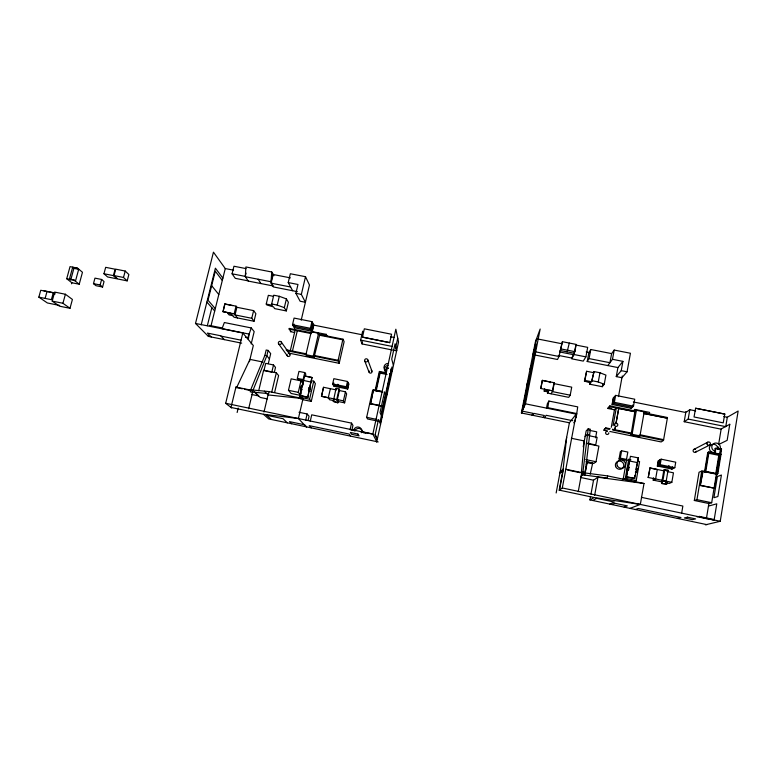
<?xml version="1.0" encoding="UTF-8"?>
<svg xmlns="http://www.w3.org/2000/svg" width="777" height="777" viewBox="0 0 777 777"><rect width="100%" height="100%" fill="white"/><g stroke="black" fill="none" stroke-linecap="round" stroke-linejoin="round"><path stroke-width="1.17" d="M272.892 273.98L271.018 281.76L245.309 276.719L245.901 266.958L271.756 271.999L271.018 281.76L272.562 284.333M583.226 446.736L586.149 430.973L588.218 428.787L590.306 429.215L585.149 473.135L580.604 476.602M566.656 437.315L563.14 469.133L559.119 490.472L562.305 487.975L576.184 414.141L525.475 403.836L521.396 412.985L569.56 422.824M576.165 417.56L577.719 406.886L548.883 401.049L547.367 403.71L546.464 408.381M248.31 339.442L249.106 334.091L222.057 328.622L224.359 322.533L251.301 327.952L254.176 331.594L251.194 343.91M705.38 524.834L720.24 521.28L738.15 411.023L726.786 417.54M548.883 401.049L547.795 407.682L576.748 413.558L575.029 421.183L573.756 422.766M724.756 414.083L723.222 422.853L694.046 416.977L695.6 408.246L724.756 414.083L695.6 408.246M715.879 473.028L718.793 455.332L721.027 454.322L717.899 473.358L715.685 474.213M719.521 454.594L716.404 473.572L717.899 473.358M721.542 448.97L720.366 449.524L719.56 454.438L720.735 453.904L721.542 448.97L718.327 448.319L715.19 448.475L714.384 453.38L720.735 453.904M716.918 474.291L701.718 471.105L699.047 472.222L694.327 500.485L708.886 503.535L711.683 502.738L716.384 474.125M716.918 473.921L702.641 471.289L700.262 485.538L714.568 488.218L717.608 470.134M717.288 473.232L720.405 454.195L721.027 454.322M715.044 453.069L715.86 448.154L721.037 449.213L720.133 454.72L708.935 452.437L707.653 453.049L704.516 471.901L705.798 471.377L717.016 473.698M705.079 471.843L708.43 451.719L720.23 454.127M705.798 471.377L708.935 452.437M714.209 519.56L699.339 516.423L699.222 517.142L709.518 519.308M706.4 518.628L709.042 502.544M717.822 449.232L718.21 446.882M694.327 500.485L696.959 499.66L701.718 471.105M700.262 485.538L703.146 471.076M681.701 512.917L682.857 506.06L641.423 497.348M672.396 466.87L672.018 469.055L657.604 466.074L658.556 460.625M665.763 482.731L669.191 483.44L671.833 482.323L673.455 472.824L666.977 471.484M674.786 467.715L675.728 462.189L661.14 459.178L658.187 460.829L657.245 466.268L660.188 464.695L674.786 467.715L671.629 469.24M721.124 429.166L684.197 421.707L685.77 412.509L689.782 409.712L695.648 410.887M684.197 421.707L688.199 419.065L689.782 409.712M661.557 483.459L663.869 470.027L664.811 469.561L668.065 470.231L666.151 481.342L665.209 481.759L667.132 481.701L666.724 484.081L661.557 483.459L666.724 484.081M662.257 483.148L662.664 480.769L667.132 481.701M661.965 481.089L662.898 480.662L664.811 469.561M666.015 484.392L666.423 482.012M649.999 467.968L648.251 477.486L649.999 467.968L663.733 470.813M662.334 482.012L653.175 480.108L653.583 477.768M659.838 459.906L658.886 465.384L673.397 468.385M609.848 431.449L661.159 441.938L663.49 440.452L667.472 417.511L643.589 412.694M660.188 464.695L661.14 459.178M633.391 410.732L634.848 409.421L649.611 412.402L649.261 413.84L643.686 412.606M629.972 508.372L640.335 504.428L644.007 483.508L607.624 475.912L582.993 472.688L581.555 473.795M626.398 477.029L630.438 456.322L638.364 457.896L634.731 478.418L626.398 477.029L627.563 470.532L628.603 469.91L629.098 467.132L627.447 467.647L626.952 470.406L627.563 470.532M639.957 435.907L644.22 411.868L636.373 410.285L634.867 411.625L631.002 435.149L638.82 436.742L639.957 435.907L632.089 434.304L631.002 435.149M634.459 477.583L634.838 475.417M635.907 469.405L638.364 457.896M636.499 471.552L636.994 468.774L637.606 468.9L637.111 471.678L635.421 472.163L637.111 471.678M633.857 481.75L636.237 480.516L639.578 461.596L637.412 461.149M619.036 459.003L620.347 451.728L621.639 450.786L627.826 452.059L626.515 459.392L625.184 460.275L619.036 459.003L620.318 458.109L621.639 450.786M632.76 404.953L632.342 407.265L613.335 403.438L614.597 396.513M630.875 408.624L633.488 406.206L634.741 399.213L615.637 395.376L613.276 397.941L612.023 404.817L614.364 402.35L615.637 395.376M613.063 425.679L616.278 407.983L614.471 409.8L607.993 408.498L609.867 405.895L634.508 410.868L634.751 409.518M634.848 409.421L634.508 410.868M632.089 434.304L636.373 410.285M628.719 459.353L626.437 460.848L623.105 479.506L625.349 478.243L628.719 459.353L630.895 459.809M615.229 427.35L614.801 429.71L615.326 427.272M615.87 423.805L618.745 408.372L634.867 411.625M615.967 423.727L618.745 408.372M607.624 475.912L607.235 478.069L582.595 474.805L588.218 428.787M617.919 367.57L616.268 376.592L621.93 377.719L627.068 371.814L630.429 353.253L614.189 350.068L611.616 353.603L609.935 362.713L589.073 358.595L587.198 361.49L617.919 367.57L622.931 361.373L612.49 359.314L607.789 365.559M706.983 524.66L589.918 499.902L590.559 496.425M590.986 494.104L593.531 480.186L597.96 477.224L644.007 483.508M607.507 430.973L604.011 430.254L604.156 429.496L605.846 427.884L610.227 428.778M604.011 430.254L605.846 427.884M607.993 408.498L609.867 405.895M594.658 495.279L597.96 477.224M613.568 397.62L612.315 404.516L631.206 408.323M616.268 376.592L621.231 370.658L622.931 361.373M611.285 427.311L614.471 409.8M618.492 396.61L622.251 375.961M584.819 473.096L585.907 467.22M586.344 464.869L587.276 462.101L584.751 475.262M590.219 381.954L589.801 384.217L602.272 386.703L602.69 384.44M602.272 386.703L604.234 384.265L605.924 375.106L599.97 372.756L594.036 371.581L591.608 381.75L584.906 380.409L584.421 381.099L590.724 382.944L589.801 384.217M595.59 437.82L596.697 431.827L589.257 430.312M590.209 474.223L592.715 463.024L586.412 461.723M612.49 359.314L614.189 350.068M586.091 461.723L593.958 463.354L596.027 461.732L598.902 446.076L587.519 443.725M591.608 381.75L594.036 371.581M604.234 384.265L598.271 381.954L599.97 372.756M578.243 491.676L581.779 472.601L565.792 469.259M581.837 474.65L582.245 472.416M585.897 356.866L587.684 347.358L575.864 345.037L574.057 354.535L571.649 358.799L583.255 361.101L585.897 356.866L574.057 354.535M587.198 361.49L588.888 352.525L590.773 349.504L611.616 353.603M584.421 381.099L586.616 371.27L593.307 372.601M584.906 380.409L586.616 371.27M589.073 358.595L590.773 349.504M558.284 355.38L571.794 358.051L574.834 351.651L576.204 344.415L562.412 341.705L559.003 356.488L557.497 359.489L532.876 354.603L535.644 347.232L529.671 377.671L527.107 383.945M570.201 395.192L571.726 387.169L553.865 383.585L552.33 391.589L570.201 395.192L568.754 397.358L547.445 393.065L547.882 390.802M556.157 492.968L569.405 422.795L576.184 414.141M569.308 343.065L567.103 351.855M548.076 391.899L544.182 391.113L544.619 388.84M559.799 352.331L562.412 341.705M552.768 390.792L554.322 382.76L542.375 380.361L540.763 388.49L552.768 390.792L551.087 393.803M542.375 380.361L540.763 388.49M521.396 412.985L535.363 341.987L540.161 329.04L525.475 403.836M521.969 411.917L523.086 406.245M522.329 410.887L527.632 383.955M521.746 413.053L523.931 404.302M523.941 407.265L536.324 344.24L533.391 352M388.481 368.395L386.548 367.997L385.664 373.183L386.548 367.997L388.286 368.007M376.777 441.637L372.824 434.11L395.843 329.215L398.543 342.035L376.67 442.113M397.727 338.18L395.765 347.144L396.61 350.864L362.053 343.929L360.645 340.112L362.655 331.187M389.481 373.484L390.054 373.601L386.091 391.744L387.004 394.803M382.75 391.841L373.387 389.928L370.532 403.865L383.401 406.526L391.394 368.978M386.383 392.919L380.409 420.192L381.109 421.804L367.502 418.968L366.666 417.327L372.678 390.112L382.663 392.171M390.384 374.728L391.53 369.483M386.577 393.211L390.52 375.213L390.054 373.601M361.198 432.284L361.344 431.604L372.902 434.022M370.532 403.865L373.387 389.928M375.097 390.627L379.331 371.435L385.518 372.688M376.136 391.074L375.796 390.171L379.778 372.115L386.373 373.455M376.389 389.947L380.108 373.096L379.778 372.115M389.743 342.628L391.55 334.236L364.316 328.817L362.49 337.179L389.743 342.628L362.461 337.092M350.087 429.671L351.544 423.135L311.723 414.821L310.237 421.319M351.991 429.681L352.952 425.378L351.544 423.135M348.669 383.78L347.494 388.986L334.013 386.218M337.704 401.427L344.619 402.855L346.629 393.91L345.454 391.793L339.403 390.549M362.053 343.929L362.548 341.734M338.325 400.582L336.713 399.601L339.112 389.005L336.072 388.383L333.284 401.427L337.81 402.845L337.976 400.019L333.799 399.155M337.189 400.34L339.568 389.792L339.112 389.005M337.81 402.845L337.976 400.019M347.484 381.478L348.834 384.11L347.659 389.306L346.289 386.742L347.484 381.478L333.848 378.681L332.653 383.945L334.207 386.548M344.619 402.855L343.424 400.845L345.454 391.793M348.077 382.634L346.892 387.878L333.333 385.091L333.809 382.993M288.082 352.952L339.19 363.325L338.15 360.207L342.793 339.802L319.493 335.246L318.58 333.255L311.247 331.789L305.915 354.691L306.73 355.963L314.044 357.449L319.59 335.149M342.842 339.928L343.016 339.19L319.085 334.392M339.19 363.325L344.114 341.676L343.016 339.19M302.331 399.563L311.266 401.418L315.375 383.595L313.733 381.196L311.47 380.73M308.08 420.483L309.061 416.21L307.138 413.976L298.99 412.276M328.331 397.795L321.464 396.299L323.533 387.286L336.373 389.928M321.532 396.387L323.533 387.286M306.206 426.806L298.407 418.521L303.02 398.611L269.104 391.589L250.709 389.811L250.223 391.831L268.619 393.638L269.104 391.589M314.044 357.449L313.267 356.177L318.58 333.255M308.459 390.229L309.071 387.587L309.635 387.704L310.402 388.762L309.8 391.394L308.459 390.229L309.8 391.394M310.936 381.983L307.799 397.484L308.896 390.821M309.023 390.345L311.975 377.476L304.633 375.971L300.087 395.512L307.799 397.484M311.975 377.476L310.985 382.051L303.584 380.468L302.981 385.071M311.266 401.418L309.567 399.232L313.733 381.196M305.633 420.474L307.138 413.976M326.282 334.479L325.981 335.771L326.223 334.353L312.48 331.721M303.03 380.749L298.426 379.807L297.338 378.37L298.97 371.387L304.759 372.572L305.788 374.048L305.254 376.359M311.946 321.639L313.801 325.116L312.267 331.701L310.392 328.312L311.946 321.639L294.075 318.075L292.502 324.728L294.619 328.166M312.762 323.174L311.218 329.807L293.434 326.243L293.949 324.038M313.568 324.689L312.033 331.284L294.357 327.739L294.872 325.544M300.184 394.687L298.29 392.346L300.961 380.847L291.161 378.836L288.471 390.316L291.161 393.463L300.816 395.464M300.505 388.587L301.894 389.763L300.505 388.587L301.117 385.946L302.146 386.664M301.068 388.704L301.68 386.062M304.759 372.572L303.137 379.565L297.338 378.37M301.214 399.329L299.388 397.125L301.223 389.238M301.748 386.995L303.574 379.108M300.446 395.959L301.175 392.861M290.316 350.612L295.085 330.351M301.204 320.182L309.46 285.033L305.516 276.699L290.326 273.747L288.228 282.566L292.657 290.734M274.3 372.504L275.514 367.385L273.514 364.947L265.695 363.354L263.966 370.59L271.795 372.202L273.514 364.947M271.717 392.22L276.321 372.805L263.617 370.202L258.712 390.714M305.516 276.699L301.34 294.405L305.41 302.272L300.107 301.223L295.882 293.337L297.979 284.479L288.228 282.566M294.658 332.507L290.617 331.692L289.131 328.389L311.033 332.77M274.611 392.443L278.613 375.544L276.321 372.805M290.617 331.692L290.783 330.973M250.709 389.811L264.879 355.38L266.171 350.009L268.123 350.408L266.841 355.779L252.234 392.259M268.308 363.607L270.687 353.632L268.123 350.408M266.239 304.05L266.861 304.982L273.543 306.905L274.64 308.615L286.325 310.936L284.324 307.643L286.412 298.902L279.322 296.309L273.766 295.211L271.659 303.982L272.504 305.303L266.239 304.05L268.337 295.328L273.562 296.358M286.325 310.936L288.384 302.292L286.412 298.902M263.995 411.985L268.046 394.92L264.374 391.19M248.64 408.77L252.729 391.734M284.324 307.643L277.224 305.089L279.322 296.309M254.03 321.26L255.866 313.685L253.632 310.615L236.917 307.284L236.043 306.167L224.864 303.943L222.97 311.606L230.808 313.286L234.081 317.259L254.03 321.26L251.767 318.279L235.033 314.928L236.917 307.284M237.14 412.49L238.209 408.042M249.417 361.664L253.321 345.512L242.812 333.003L195.503 323.446L213.452 252.166L225.272 268.56L233.576 270.182M297.397 291.666L273.368 286.936L271.105 283.168L273.193 274.504L290.404 277.865M231.663 407.974L225.68 403.292L242.812 333.003M251.767 318.279L253.632 310.615M251.865 390.355L235.946 387.053L230.992 407.449L263.452 414.258L298.407 418.521M237.49 317.939L234.159 313.84L236.043 306.167M273.582 286.043L248.232 281.07L245.241 276.389L246.047 273.135M248.281 280.885L235.295 278.341L232.07 273.805L233.945 266.239L246.008 268.599M223.086 311.742L224.864 303.943M241.666 343.152L208.372 336.392L208.508 335.849M211.043 325.68L225.272 268.56M201.175 324.873L215.394 268.182L222.892 278.137M207.333 325.718L211.839 307.711M127.185 280.866L123.504 277.467L125.204 271.047L115.744 269.172L114.034 275.582L117.813 279.001L127.185 280.866L128.865 274.514L125.204 271.047M113.403 275.612L115.113 269.211L105.672 267.337L103.953 273.737L107.614 276.971L116.968 278.826L113.403 275.612L103.953 273.737M102.574 287.024L100.136 284.974L101.622 279.467L94.959 278.137L93.473 283.644L95.95 285.693L102.574 287.024L104.04 281.546L101.622 279.467M69.998 308.304L72.416 299.446L65.404 294.25L54.672 292.084L52.195 301.097L59.45 306.167L69.998 308.304L62.927 303.273L52.195 301.097M79.215 284.217L82.469 272.261L77.486 268.104L70.037 266.628L66.715 278.729L71.843 282.75L79.215 284.217L74.174 280.215L66.715 278.729M69.425 279.079L72.649 267.327L77.438 268.279L78.681 269.318L75.486 281.041L74.223 280.041L69.425 279.079L70.697 280.079L73.902 268.366L72.649 267.327M62.927 303.273L65.404 294.25M71.552 283.799L71.843 282.75M53.273 292.803L51.379 299.669L38.85 297.135L40.754 290.277L53.273 292.803L55.012 294.056M45.115 298.397L47.008 291.54M251.301 327.952L247.785 337.762L245.425 337.286M530.021 369.143L532.663 362.412M526.631 386.383L529.351 379.768M242.269 388.811L236.596 387.636L249.971 359.382L262.947 362.033M544.182 391.113L544.794 389.928L548.717 390.714M532.012 415.151L532.964 413.315L522.581 411.198M532.944 415.345L533.964 413.393L544.376 415.51L543.23 417.443M550.262 382.711L550.563 382.119L542.327 380.468M547.445 393.065L549.018 390.151M553.865 383.585L554.322 382.76M544.658 417.735L546.144 415.287L572.717 420.716M585.12 436.528L587.169 434.421L589.257 434.858M559.896 473.144L563.286 469.978M583.109 471.552L581.351 472.931L584.304 440.947L571.367 438.286M686.169 411.509L684.974 412.344L633.333 401.971M663.626 439.665L640.044 434.761M628.506 467.492L629.098 467.132M626.952 470.406L628.603 469.91M636.382 469.133L636.994 468.774M636.509 469.531L637.606 468.9M589.918 499.902L594.25 497.533L640.335 504.428M592.696 500.495L596.707 498.358L614.296 502.068L609.809 504.108M693.783 449.465L707.701 442.22M695.677 452.127L709.712 445.017M667.113 470.697L668.065 470.231M653.175 480.108L655.623 478.943L657.264 469.473L649.902 468.026M612.004 504.574L614.928 503.273L627.321 505.885L624.174 507.148M635.382 509.518L638.247 508.479L680.934 517.501L677.408 518.405M708.459 506.099L716.773 503.817L714.082 520.269L711.8 519.794M697.115 516.967L699.339 516.423M268.046 394.92L303.02 398.611M232.07 273.805L245.241 276.389M271.105 283.168L290.637 287.004M561.47 343.657L536.557 338.762L534.042 351.544L559.003 356.488M295.882 293.337L301.34 294.405M586.198 351.991L589.743 352.69M561.023 348.931L574.834 351.651M560.246 350.505L573.96 353.205M559.955 352.01L573.669 354.72M621.231 370.658L627.068 371.814M271.659 303.982L277.224 305.089M114.034 275.582L123.504 277.467M73.902 268.366L78.681 269.318M390.714 336.781L394.221 337.48M224.98 304.089L232.702 305.623M312.471 324.854L362.101 334.761M592.317 380.769L598.271 381.954M93.473 283.644L100.136 284.974M292.502 324.728L310.392 328.312M222.97 311.606L234.159 313.84M231.439 314.054L227.768 313.325L229.118 314.938L232.77 315.666M360.645 340.112L392.259 346.445M317.861 334.032L325.922 335.645M288.966 329.118L311.324 333.605M723.795 416.54L727.311 417.239L725.767 426.641L688.199 419.065M614.364 402.35L633.488 406.206M43.833 290.734L55.138 293.016M209.334 325.378L222.601 328.049M643.822 413.432L667.453 418.201L643.589 413.5M609.731 406.662L635.275 411.82M608.138 407.731L611.693 408.449M220.998 336.111L240.957 340.151M286.218 349.786L306.594 353.914M314.792 355.575L338.209 360.324M286.344 350.582L306.313 354.633M314.539 356.303L338.034 361.062M305.915 354.691L313.267 356.177M59.644 305.458L47.368 302.962L38.85 297.135M380.108 373.096L387.043 374.504M264.879 355.38L266.841 355.779L269.425 358.935M715.19 448.475L720.366 449.524M612.412 429.225L632.245 433.265M605.71 428.651L609.246 429.38M612.781 430.099L631.652 433.954M638.723 435.392L663.49 440.452M707.653 453.049L718.793 455.332M375.796 390.171L382.41 391.53M312.024 377.544L304.633 375.971M588.772 435.664L597.124 437.373L595.726 444.959L587.373 443.24M332.653 383.945L346.289 386.742M310.402 388.762L309.071 387.587M370.386 403.535L383.275 406.196M321.464 396.299L334.324 398.96M337.354 399.592L343.424 400.845M620.318 458.109L626.515 459.392M333.673 398.97L336.713 399.601M288.471 390.316L298.29 392.346M637.528 462.626L629.603 461.033L628.049 467.773L627.447 467.647M334.246 400.709L329.633 399.757L328.273 397.707L330.38 388.772M333.284 401.427L337.461 402.292M663.869 470.027L666.035 470.473M300.087 395.512L307.459 397.047M299.388 397.125L309.567 399.232M585.771 459.605L596.027 461.732M244.532 389.287L250.204 390.462M700.767 485.353L714.568 488.218M586.781 462.519L592.161 463.636M366.666 417.327L376.971 419.473M251.457 394.444L258.566 395.92L254.429 391.958M648.251 477.486L662.101 480.293M665.345 480.973L671.833 482.323M662.898 480.662L666.151 481.342M267.298 398.902L260.237 397.435L254.39 391.831M626.854 476.777L634.731 478.418M625.349 478.243L636.237 480.516M626.33 480.176L631.711 481.293M567.696 470.085L580.215 472.698M696.959 499.66L711.683 502.738M562.48 472.474L560.11 471.979L563.51 468.784L559.479 490.19L594.25 497.533M580.846 477.534L593.531 480.186M225.68 403.292L372.824 434.11M350.903 429.914L355.244 430.827M363.5 432.77L365.812 433.255M378.195 441.938L268.735 418.929L263.452 414.258M562.305 487.975L720.24 521.28M271.338 419.483L266.608 415.258L283.032 418.696L287.344 422.843M235.946 387.053L236.596 387.636M291.657 423.747L289.491 421.62L304.642 424.805L306.604 426.894M195.503 323.446L208.372 336.392M211.247 336.975L207.41 333.09L220.687 335.781L224.31 339.627M311.256 427.865L309.236 425.66L349.106 434.032L350.553 436.13M206.896 302.068L214.705 310.985M215.287 308.654L208.003 300.243L215.287 271.192L222.309 280.448M211.655 285.683L218.803 294.512M300.961 380.847L302.826 383.333M278.574 343.784L287.286 355.798M281.284 342.055L289.86 354.147M292.463 350.951L297.309 330.798M258.149 279.234L260.897 283.556M336.072 388.383L336.548 389.17M271.756 271.999L273.912 275.738M377.253 439.461L375.058 435.188L378.486 419.531L380.575 424.252M375.204 434.508L377.389 438.791M326.223 334.353L327.136 336.188M381.478 416.083L382.051 417.472M364.704 360.868L369.026 372.096M367.793 359.868A1.622 1.583 -20.7 0 1 365.899 361.927A1.622 1.583 -20.7 0 1 365.054 359.314A1.622 1.583 -20.7 0 1 367.793 359.868L371.95 371.144M390.501 374.164L391.287 368.609L391.608 369.774M393.405 365.53L391.734 359.061L395.085 343.774L396.649 350.68M608.799 432.808A1.612 1.554 28.5 0 1 607.342 434.469A1.612 1.554 28.5 0 1 605.613 432.983A1.612 1.554 28.5 0 1 607.07 431.332M288.539 353.486A1.525 1.476 -33 0 1 290.103 355.011A1.525 1.476 -33 0 1 288.374 356.458A1.525 1.476 -33 0 1 287.111 354.671M353.69 430.448A4.118 4.07 -35.7 0 1 358.916 427.146A4.118 4.07 -35.7 0 1 361.47 432.702M354.846 430.769A4.079 4.031 -35.9 0 1 362.597 431.944M392.239 367.803A4.04 3.963 -15.9 0 1 392.162 370.833M391.618 371.727A4.04 3.963 -15.9 0 1 390.85 372.445M385.936 372.368A4.04 3.963 -15.9 0 1 388.053 365.316M391.987 366.919A4.079 4.002 -15.9 0 1 391.657 368.968M386.286 371.056A4.079 4.002 -15.9 0 1 388.578 363.422M338.481 384.702A1.088 1.059 -29.3 0 1 337.81 384.246M344.434 386.606A1.078 1.059 -28.6 0 1 343.133 386.509M339.685 385.81A1.078 1.059 -29.4 0 1 338.859 385.751M371.202 370.27A1.535 1.505 -20.7 0 1 371.853 372.3A1.535 1.505 -20.7 0 1 369.784 372.97A1.535 1.505 -20.7 0 1 369.133 370.94M715.646 451.369A4.371 4.138 31.6 0 1 711.858 446.221A4.371 4.138 31.6 0 1 717.268 443.24A4.371 4.138 31.6 0 1 720.124 448.902M715.355 452.301A4.332 4.099 31.7 0 1 709.469 449.242A4.332 4.099 31.7 0 1 713.296 444.259A4.332 4.099 31.7 0 1 717.851 449.048M669.444 466.035A1.156 1.107 33.2 0 1 668.608 465.744M668.647 466.53A1.156 1.098 33.3 0 1 667.511 466.588M696.328 451.126A1.641 1.564 31.8 0 1 694.327 452.321A1.641 1.564 31.8 0 1 693.201 450.204A1.641 1.564 31.8 0 1 695.396 449.388M717.375 476.534L713.908 497.707L717.899 496.513L721.406 475.029L717.375 476.534M729.778 424.281L727.155 440.336L718.599 444.541L721.163 428.972L729.778 424.281M384.518 392.132L380.04 412.597L381.012 414.947L385.421 394.774L384.518 392.132M687.48 517.181L684.323 517.977L692.346 519.667L695.619 518.9L687.48 517.181M357.935 434.042L350.34 432.449L351.592 434.294L359.081 435.868L357.935 434.042M279.565 344.464A1.612 1.554 -32.5 0 0 281.459 342.414A1.612 1.554 -32.5 0 0 278.768 341.88A1.612 1.554 -32.5 0 0 279.565 344.464M615.705 466.676A4.274 4.118 33.2 0 0 622.979 467.773A4.274 4.118 33.2 0 0 620.085 461.052A4.274 4.118 33.2 0 0 615.705 466.676M617.268 465.646A4.312 4.157 33 0 0 624.611 466.754A4.312 4.157 33 0 0 621.687 459.965A4.312 4.157 33 0 0 617.268 465.646M707.099 444.143A1.739 1.651 31.2 0 0 710.032 444.735A1.739 1.651 31.2 0 0 708.974 441.977A1.739 1.651 31.2 0 0 707.099 444.143M614.529 425.291A1.7 1.641 27.7 0 0 617.414 425.874A1.7 1.641 27.7 0 0 616.404 423.154A1.7 1.641 27.7 0 0 614.529 425.291"/></g></svg>
